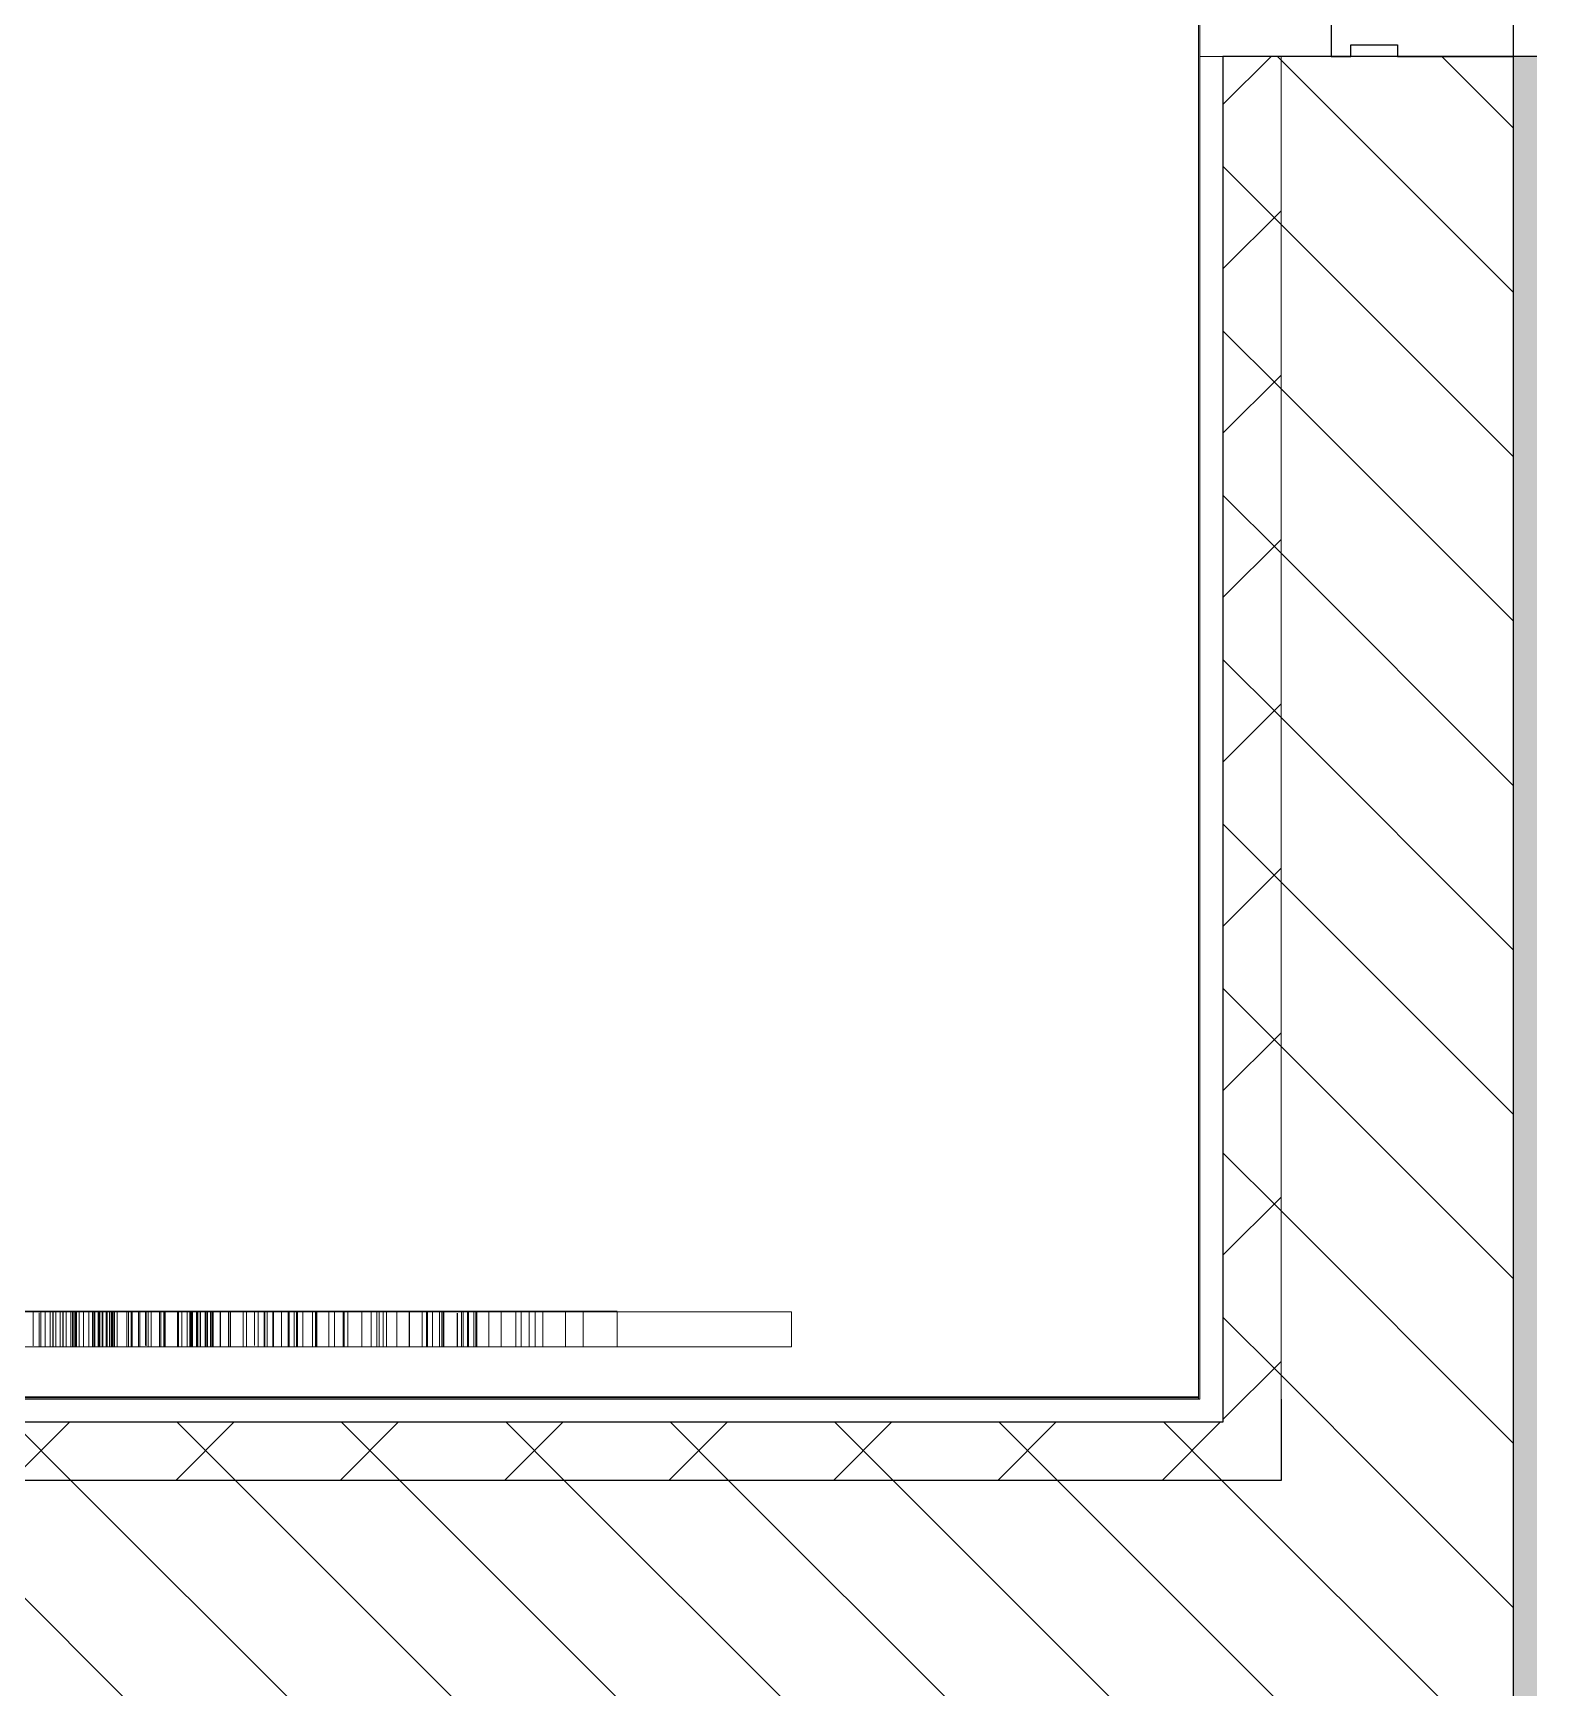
# Model space of a CAD drawing. Header units: millimetres. Extents: x 855 to 84199, y -1987 to 21700.
# Drawn here: x 26480 to 27774, y 16271 to 17695 of the extents above; entities that cross this region are included whole.
import ezdxf

# ---------------------------------------------------------------- set-up
doc = ezdxf.new("R2010")
doc.units = ezdxf.units.MM
for name, color, linetype, lineweight in [('A-GLAZ-CWMG', 7, 'Continuous', 9), ('A-GLAZ-CWMG-1', 7, 'Continuous', 25), ('A-WALL', 7, 'Continuous', 9), ('I-WALL', 7, 'Continuous', 9)]:
    doc.layers.add(name, color=color, linetype=linetype, lineweight=lineweight)
for name, color, linetype, lineweight, true_color in [('A-WALL-2', 7, 'Continuous', 25, 0x3c3c3c), ('A-WALL-FNSH-1', 7, 'Continuous', 13, 0x3c3c3c), ('I-FURN-1', 7, 'Continuous', 9, 0xf0f0f0)]:
    doc.layers.add(name, color=color, linetype=linetype, lineweight=lineweight, true_color=true_color)
pattern_1 = [(135, (-90256.06, 0), (-70.71068, -70.71068), [])]
pattern_2 = [(45, (-90256.06, 0), (-70.71068, 70.71068), []), (135, (-90256.06, 0), (-70.71068, -70.71068), [])]

# ---------------------------------------------------------------- blocks, each defined once
blk = doc.blocks.new('Прямоугольный импост - Импост структурный с накладкой - 160мм-24262627-План разверток пом_ 1_60_ Этаж 1')
at = {"layer": 'A-GLAZ-CWMG-1'}
for p, q in [((-50, 0), (-50, 17)), ((-50, 17), (0, 17)), ((0, 17), (0, 0)), ((-40, 0), (-50, 0)), ((-40, -40), (-40, 0)), ((0, 0), (-10, 0)), ((-10, 0), (-10, -40)), ((-50, -140), (-50, -40)), ((-50, -40), (-40, -40)), ((-10, -40), (0, -40)), ((0, -40), (0, -140)), ((0, -140), (-50, -140))]:
    blk.add_line(p, q, dxfattribs=at)
blk = doc.blocks.new('вывеска в доо - вывеска в доо-30524903-План разверток пом_ 1_60_ Этаж 1')
at = {"layer": 'I-FURN-1'}
for p, q in [((-800, 0), (800, 0)), ((-650, 0), (-800, 0)), ((-606.5, 0), (-650, 0)), ((-649.8, 0), (-605.4, 0)), ((-620.7, 0), (-649.8, 0)), ((-649.8, -30), (-649.8, 0)), ((-649.8, 0), (-649.8, -30)), ((-605.4, 0), (-620.7, 0)), ((-620.7, 0), (-620.7, -30)), ((-620.7, 0), (-620.7, -30)), ((-551.3, 0), (-606.5, 0)), ((-605.4, 0), (-550.2, 0)), ((-579.4, 0), (-605.4, 0)), ((-562.7, 0), (-605.4, 0)), ((-605.4, 0), (-586, 0)), ((-605.4, 0), (-605.4, -30)), ((-605.4, 0), (-605.4, -30)), ((-586, 0), (-574.2, 0)), ((-586, 0), (-586, -30)), ((-550.2, 0), (-579.4, 0)), ((-579.4, 0), (-579.4, -30)), ((-579.4, 0), (-579.4, -30)), ((-574.2, 0), (-567.2, 0)), ((-574.2, 0), (-574.2, -30)), ((-567.2, 0), (-562.7, 0)), ((-567.2, 0), (-567.2, -30)), ((-562.7, 0), (-391.7, 0)), ((-539.4, 0), (-562.7, 0)), ((-562.7, -30), (-562.7, 0)), ((-562.7, 0), (-562.7, -30)), ((-562.7, 0), (-562.7, -30)), ((-562.7, 0), (-562.7, -30)), ((-540.4, 0), (-551.3, 0)), ((-550.2, 0), (-550.2, -30)), ((-550.2, 0), (-550.2, -30)), ((-529.2, 0), (-540.4, 0)), ((-438.3, 0), (-539.4, 0)), ((-529.2, 0), (-539.4, 0)), ((-539.4, 0), (-438.3, 0)), ((-539.4, 0), (-539.4, -30)), ((-521.9, 0), (-529.2, 0)), ((-529.2, 0), (-529.2, -30)), ((-499.6, 0), (-529.2, 0)), ((-528.3, 0), (-526.6, 0)), ((-526.6, 0), (-528.3, 0)), ((-528.3, -30), (-528.3, 0)), ((-526.6, 0), (-521.2, 0)), ((-521.2, 0), (-526.6, 0)), ((-526.6, 0), (-526.6, -30)), ((-526.6, 0), (-526.6, -30)), ((-517.5, 0), (-521.9, 0)), ((-521.9, 0), (-521.9, -30)), ((-521.2, 0), (-512.5, 0)), ((-512.5, 0), (-521.2, 0)), ((-521.2, 0), (-521.2, -30)), ((-521.2, 0), (-521.2, -30)), ((-516, 0), (-517.5, 0)), ((-517.5, 0), (-517.5, -30)), ((-438.3, 0), (-516, 0)), ((-516, -30), (-516, 0)), ((-512.5, 0), (-500.8, 0)), ((-512.5, 0), (-512.5, -29)), ((-500.8, 0), (-512.3, 0)), ((-512.3, 0), (-512.3, -29)), ((-500.8, 0), (-486.9, 0)), ((-500.8, 0), (-500.8, -30)), ((-500.2, 0), (-500.2, -30)), ((-472.3, 0), (-499.6, 0)), ((-486.9, 0), (-499.2, 0)), ((-499.2, 0), (-497.2, 0)), ((-497.2, 0), (-499.2, 0)), ((-499.2, -30), (-499.2, 0)), ((-497.2, 0), (-491.1, 0)), ((-491.1, 0), (-497.2, 0)), ((-497.2, 0), (-497.2, -30)), ((-497.2, 0), (-497.2, -30)), ((-491.1, 0), (-482.1, 0)), ((-482.1, 0), (-491.1, 0)), ((-491.1, 0), (-491.1, -30)), ((-491.1, 0), (-491.1, -30)), ((-486.9, 0), (-471.4, 0)), ((-486.9, 0), (-486.9, -30)), ((-471.4, 0), (-486, 0)), ((-486, 0), (-486, -30)), ((-482.1, 0), (-471.4, 0)), ((-471.4, 0), (-482.1, 0)), ((-482.1, 0), (-482.1, -30)), ((-482.1, 0), (-482.1, -30)), ((-443.9, 0), (-472.2, 0)), ((-471.4, 0), (-448.5, 0)), ((-471.4, 0), (-471.4, -30)), ((-471.2, 0), (-460.3, 0)), ((-460.3, 0), (-471.2, 0)), ((-471.2, 0), (-471.2, -30)), ((-471.2, 0), (-471.2, -30)), ((-448.7, 0), (-471.1, 0)), ((-471.1, 0), (-471.1, -30)), ((-460.3, 0), (-451.4, 0)), ((-451.4, 0), (-460.3, 0)), ((-460.3, 0), (-460.3, -30)), ((-460.3, 0), (-460.3, -30)), ((-451.4, 0), (-445.3, 0)), ((-445.3, 0), (-451.4, 0)), ((-451.4, 0), (-451.4, -30)), ((-451.4, 0), (-451.4, -30)), ((-448.7, 0), (-448.7, -30)), ((-448.5, 0), (-438.3, 0)), ((-443.3, 0), (-448.5, 0)), ((-448.5, 0), (-448.5, -30)), ((-445.3, 0), (-443.3, 0)), ((-443.3, 0), (-445.3, 0)), ((-445.3, 0), (-445.3, -30)), ((-445.3, 0), (-445.3, -30)), ((-438.7, 0), (-443.9, 0)), ((-438.3, 0), (-443.3, 0)), ((-443.3, 0), (-443.3, -30)), ((-414.6, 0), (-438.7, 0)), ((-438.3, 0), (-430.2, 0)), ((-430.4, 0), (-438.3, 0)), ((-415, 0), (-438.3, 0)), ((-438.3, 0), (-438.3, -30)), ((-438.3, 0), (-438.3, -30)), ((-430.4, 0), (-430.4, -29.4)), ((-430.2, 0), (-418.2, 0)), ((-418.2, 0), (-430.2, 0)), ((-430.2, 0), (-430.2, -29.4)), ((-418.2, 0), (-414.2, 0)), ((-414.2, 0), (-418.2, 0)), ((-418.2, 0), (-418.2, -30)), ((-418.2, 0), (-418.2, -30)), ((-372.2, 0), (-415, 0)), ((-415, 0), (-415, -30)), ((-415, 0), (-415, -30)), ((-407.5, 0), (-414.6, 0)), ((-414.2, 0), (-414.2, -30)), ((-402.7, 0), (-407.5, 0)), ((-402, 0), (-406.9, 0)), ((-406.9, 0), (-402, 0)), ((-406.9, 0), (-406.9, -30)), ((-392.4, 0), (-402.7, 0)), ((-391.7, 0), (-402, 0)), ((-402, 0), (-391.7, 0)), ((-387.8, 0), (-402, 0)), ((-402, 0), (-390.3, 0)), ((-402, 0), (-402, -30)), ((-402, 0), (-402, -30)), ((-391.7, 0), (-372.2, 0)), ((-391.7, 0), (-391.7, -30)), ((-391.7, 0), (-391.7, -30)), ((-391.4, 0), (-391.4, -30)), ((-372.9, 0), (-391.1, 0)), ((-374.7, 0), (-390.3, 0)), ((-390.3, 0), (-379.4, 0)), ((-390.3, 0), (-374.2, 0)), ((-390.3, 0), (-390.3, -30)), ((-381, 0), (-387.8, 0)), ((-387.8, 0), (-387.8, -30)), ((-375, 0), (-381, 0)), ((-379.4, 0), (-372.2, 0)), ((-379.4, 0), (-379.4, -30)), ((-375, 0), (-375, -30)), ((-374.7, 0), (-374.7, -30)), ((-372.2, 0), (-374.2, 0)), ((-372.2, 0), (-374.2, 0)), ((-374.2, 0), (-372.2, 0)), ((-374.2, 0), (-374.2, -30)), ((-368.4, 0), (-372.9, 0)), ((-367.7, 0), (-372.2, 0)), ((-372.2, 0), (-367.7, 0)), ((-367.7, 0), (-372.2, 0)), ((-372.2, 0), (-367.7, 0)), ((-372.2, 0), (-372.2, -30)), ((-372.2, 0), (-372.2, -30)), ((-367.7, 0), (-361.6, 0)), ((-367.7, 0), (-367.7, -30)), ((-349.2, 0), (-367.5, 0)), ((-361.6, 0), (-366.9, 0)), ((-366.9, 0), (-366.9, -30)), ((-361.6, 0), (-354.4, 0)), ((-354.4, 0), (-361.3, 0)), ((-361.3, 0), (-361.3, -30)), ((-354.4, 0), (-348.9, 0)), ((-354.4, 0), (-354.4, -30)), ((-348.9, 0), (-353.8, 0)), ((-353.8, 0), (-353.8, -30)), ((-346.3, 0), (-349.2, 0)), ((-346.2, 0), (-348.9, 0)), ((-348.9, 0), (-346.2, 0)), ((-348.9, 0), (-346.2, 0)), ((-346.9, 0), (-348.9, 0)), ((-348.9, -30), (-348.9, 0)), ((-346.9, 0), (-346.9, -30)), ((-302.8, 0), (-346.3, 0)), ((-346.2, 0), (-317, 0)), ((-317, 0), (-346.2, 0)), ((-346.2, 0), (-346.2, -30)), ((-346.2, 0), (-346.2, -30)), ((-346.2, 0), (-346.2, -30)), ((-346.2, 0), (-346.2, -30)), ((-346.2, 0), (-337.9, 0)), ((-341, 0), (-346.2, 0)), ((-346.2, 0), (-346.2, -30)), ((-341, 0), (-341, -29.9)), ((-331.1, 0), (-340.6, 0)), ((-337.9, 0), (-328.2, 0)), ((-317.3, 0), (-331.1, 0)), ((-331.1, 0), (-331.1, -30)), ((-328.2, 0), (-315.5, 0)), ((-328.2, 0), (-328.2, -30)), ((-302.3, 0), (-317.3, 0)), ((-317.3, 0), (-317.3, -30)), ((-317, 0), (-308.8, 0)), ((-308.8, 0), (-317, 0)), ((-317, 0), (-317, -30)), ((-317, 0), (-317, -30)), ((-317, 0), (-317, -30)), ((-317, 0), (-317, -30)), ((-315.5, 0), (-300.7, 0)), ((-315.5, 0), (-315.5, -30)), ((-308.8, 0), (-302.3, 0)), ((-308.8, 0), (-308.8, -30)), ((-302.3, 0), (-308.4, 0)), ((-308.4, 0), (-308.4, -30)), ((-300.7, 0), (-302.3, 0)), ((-302.3, 0), (-297.3, 0)), ((-297.4, 0), (-302.3, 0)), ((-302.3, -30), (-302.3, 0)), ((-301.8, 0), (-301.8, -30)), ((-297.9, 0), (-301.3, 0)), ((-300.7, 0), (-295.6, 0)), ((-297.3, 0), (-300.7, 0)), ((-300.7, 0), (-284.5, 0)), ((-300.7, 0), (-300.7, -30)), ((-280.1, 0), (-300.1, 0)), ((-300.1, 0), (-300.1, -30)), ((-291.4, 0), (-297.4, 0)), ((-297.4, 0), (-297.4, -30)), ((-297.3, 0), (-291.1, 0)), ((-297.3, 0), (-297.3, -30)), ((-296.2, 0), (-296.2, -30)), ((-285, 0), (-296.1, 0)), ((-295.6, 0), (-289.2, 0)), ((-289.2, 0), (-295.6, 0)), ((-295.6, 0), (-284.5, 0)), ((-289.2, 0), (-295.6, 0)), ((-295.6, 0), (-295.6, -30)), ((-283, 0), (-291.4, 0)), ((-291.4, 0), (-291.4, -30)), ((-291.1, 0), (-282.4, 0)), ((-291.1, 0), (-291.1, -30)), ((-289.2, 0), (-272.5, 0)), ((-289.2, 0), (-289.2, -30)), ((-284.5, 0), (-288.5, 0)), ((-288.5, 0), (-288.5, -30)), ((-282.4, 0), (-288.1, 0)), ((-288.1, 0), (-288.1, -30)), ((-284.5, 0), (-260.3, 0)), ((-284.5, 0), (-284.5, -30)), ((-272.9, 0), (-284.3, 0)), ((-283.8, 0), (-272.5, 0)), ((-272.5, 0), (-283.8, 0)), ((-283.8, -30), (-283.8, 0)), ((-260.6, 0), (-283, 0)), ((-283, 0), (-283, -30)), ((-282.4, 0), (-260.3, 0)), ((-282.4, 0), (-282.4, -30)), ((-275.4, 0), (-282.1, 0)), ((-260.3, 0), (-280.1, 0)), ((-280.1, 0), (-280.1, -30)), ((-261.1, 0), (-275.4, 0)), ((-275.4, 0), (-275.4, -30)), ((-272.5, 0), (-261.1, 0)), ((-272.5, 0), (-272.5, -30)), ((-261.4, 0), (-272.2, 0)), ((-271.8, 0), (-261.1, 0)), ((-261.1, 0), (-271.8, 0)), ((-271.8, 0), (-271.8, -30)), ((-261.1, 0), (-261.1, -30)), ((-261.1, 0), (-261.1, -30)), ((-260.6, 0), (-260.6, -30)), ((-260.3, 0), (-232.6, 0)), ((-232.6, 0), (-260.3, 0)), ((-260.3, 0), (-260.3, -30)), ((-256.5, 0), (-260.2, 0)), ((-259.9, 0), (-256.3, 0)), ((-256.3, 0), (-259.9, 0)), ((-257.4, 0), (-259.9, 0)), ((-259.9, 0), (-232.6, 0)), ((-259.9, 0), (-259.9, -30)), ((-232.6, 0), (-257.4, 0)), ((-257.4, 0), (-257.4, -30)), ((-249, 0), (-256.5, 0)), ((-256.3, 0), (-256.3, -30)), ((-247.2, 0), (-249, 0)), ((-249, 0), (-244.7, 0)), ((-249, 0), (-249, -29.4)), ((-244.8, 0), (-249, 0)), ((-244.7, 0), (-246.6, 0)), ((-233, 0), (-244.2, 0)), ((-232.6, 0), (-244.1, 0)), ((-244.1, 0), (-238.3, 0)), ((-239.4, 0), (-244.1, 0)), ((-244.1, 0), (-232.7, 0)), ((-239.4, 0), (-239.4, -30)), ((-238.3, 0), (-232.6, 0)), ((-232.7, 0), (-238.3, 0)), ((-238.3, 0), (-238.3, -30)), ((-232.7, 0), (-232.7, -30)), ((-232.6, 0), (-207.4, 0)), ((-232.6, 0), (-232.6, -30)), ((-220.2, 0), (-232.3, 0)), ((-217.4, 0), (-232.1, 0)), ((-232.1, 0), (-229.5, 0)), ((-228.1, 0), (-232.1, 0)), ((-232.1, 0), (-210.5, 0)), ((-232.1, 0), (-204.3, 0)), ((-203.6, 0), (-232.1, 0)), ((-232.1, 0), (-232.1, -30)), ((-232.1, 0), (-232.1, -30)), ((-207.4, 0), (-232, 0)), ((-232, 0), (-232, -30)), ((-229.5, 0), (-216.5, 0)), ((-229.5, 0), (-229.5, -30)), ((-219.8, 0), (-228.1, 0)), ((-228.1, 0), (-228.1, -30)), ((-216.9, 0), (-220.2, 0)), ((-216.5, 0), (-219.8, 0)), ((-214.6, 0), (-219.8, 0)), ((-219.8, 0), (-216.5, 0)), ((-219.8, 0), (-219.8, -30)), ((-217.4, 0), (-217.4, -30)), ((-216.5, 0), (-198.5, 0)), ((-211.3, 0), (-216.5, 0)), ((-216.5, 0), (-216.5, -30)), ((-215.6, 0), (-204.8, 0)), ((-215.6, 0), (-215.6, -30)), ((-205.2, 0), (-215.2, 0)), ((-213.2, 0), (-214.8, 0)), ((-199.8, 0), (-214.6, 0)), ((-214.6, 0), (-214.6, -30)), ((-204.8, 0), (-213.2, 0)), ((-213.2, -30), (-213.2, 0)), ((-200.7, 0), (-211.3, 0)), ((-211.3, 0), (-211.3, -30)), ((-210.5, 0), (-183.4, 0)), ((-210.5, 0), (-210.5, -30)), ((-207.4, 0), (-184.8, 0)), ((-207.4, 0), (-207.4, -30)), ((-184.8, 0), (-206.8, 0)), ((-206.8, 0), (-206.8, -30)), ((-204.8, 0), (-204.8, -30)), ((-185.1, 0), (-204.7, 0)), ((-195.5, 0), (-204.3, 0)), ((-204.3, 0), (-190.9, 0)), ((-204.3, 0), (-181.9, 0)), ((-204.3, 0), (-204.3, -30)), ((-181.4, 0), (-203.6, 0)), ((-203.6, 0), (-203.6, -30)), ((-187, 0), (-200.7, 0)), ((-200.7, 0), (-200.7, -30)), ((-183.4, 0), (-199.8, 0)), ((-199.8, 0), (-199.8, -30)), ((-198.5, 0), (-170.8, 0)), ((-198.5, 0), (-198.5, -30)), ((-184.8, 0), (-195.5, 0)), ((-195.5, 0), (-195.5, -30)), ((-190.9, 0), (-184.8, 0)), ((-190.9, 0), (-190.9, -30)), ((-183.4, 0), (-187, 0)), ((-187, 0), (-187, -30)), ((-184.8, 0), (-164.9, 0)), ((-184.8, 0), (-184.8, -30)), ((-184.5, 0), (-183.4, 0)), ((-184.5, 0), (-184.5, -30)), ((-164.9, 0), (-184.3, 0)), ((-184.3, 0), (-184.3, -30)), ((-162.5, 0), (-183.7, 0)), ((-179.9, 0), (-183.4, 0)), ((-183.4, -30), (-183.4, 0)), ((-183.4, 0), (-183.4, -30)), ((-183.4, 0), (-183.4, -30)), ((-183.4, 0), (-183.4, -30)), ((-181.9, 0), (-173.4, 0)), ((-181.9, 0), (-181.9, -30)), ((-173.1, 0), (-181.4, 0)), ((-181.4, 0), (-181.4, -30)), ((-178.8, 0), (-179.9, 0)), ((-179.9, 0), (-179.9, -30)), ((-176.1, 0), (-178.8, 0)), ((-162.3, 0), (-176.1, 0)), ((-176.1, 0), (-176.1, -30)), ((-173.4, 0), (-167.2, 0)), ((-173.4, 0), (-173.4, -30)), ((-167.1, 0), (-173.1, 0)), ((-173.1, 0), (-173.1, -30)), ((-170.8, 0), (-162.3, 0)), ((-170.8, 0), (-170.8, -30)), ((-167.2, 0), (-162.3, 0)), ((-167.2, 0), (-167.2, -30)), ((-162.3, 0), (-167.1, 0)), ((-167.1, 0), (-167.1, -30)), ((-164.9, 0), (-147.6, 0)), ((-164.9, 0), (-164.9, -30)), ((-162.3, 0), (-164.5, 0)), ((-164.5, 0), (-164.5, -30)), ((-147.6, 0), (-162.5, 0)), ((-162.3, 0), (-158, 0)), ((-147.6, 0), (-162.3, 0)), ((-147.6, 0), (-162.3, 0)), ((-162.3, 0), (-162.3, -30)), ((-158, 0), (-154.3, 0)), ((-158, 0), (-158, -30)), ((-154.3, 0), (-152.7, 0)), ((-154.3, 0), (-154.3, -30)), ((-154.3, 0), (-154.3, -30)), ((-152.7, 0), (-147.6, 0)), ((-152.7, 0), (-152.7, -29.1)), ((-147.6, 0), (-133.6, 0)), ((-800, 0), (-800, -30)), ((-337.9, -0.9), (-337.9, -30)), ((-246.6, -0.2), (-246.6, -30)), ((-244.7, -0.8), (-244.7, -30)), ((-244.1, -0.9), (-244.1, -30)), ((-147.6, -0.7), (-147.6, -30)), ((-800, -30), (-650, -30)), ((800, -30), (-800, -30)), ((-650, -30), (-606.5, -30)), ((-649.8, -30.5), (-620.7, -30.5)), ((-605.4, -30.5), (-649.8, -30.5)), ((-620.7, -30.5), (-605.4, -30.5)), ((-606.5, -30), (-551.3, -30)), ((-605.4, -30.5), (-579.4, -30.5)), ((-550.2, -30.5), (-605.4, -30.5)), ((-586, -30.5), (-605.4, -30.5)), ((-605.4, -30.5), (-562.7, -30.5)), ((-574.2, -30.5), (-586, -30.5)), ((-579.4, -30.5), (-550.2, -30.5)), ((-567.2, -30.5), (-574.2, -30.5)), ((-562.7, -30.5), (-567.2, -30.5)), ((-562.7, -30.5), (-539.4, -30.5)), ((-391.7, -30.5), (-562.7, -30.5)), ((-551.3, -30), (-540.4, -30)), ((-540.4, -30), (-529.2, -30)), ((-539.4, -30.5), (-438.3, -30.5)), ((-438.3, -30.5), (-539.4, -30.5)), ((-539.4, -30.5), (-529.2, -30.5)), ((-529.2, -30), (-499.6, -30)), ((-529.2, -30.5), (-521.9, -30.5)), ((-528.3, -30.5), (-526.6, -30.5)), ((-526.6, -30.5), (-528.3, -30.5)), ((-526.6, -30.5), (-521.2, -30.5)), ((-521.2, -30.5), (-526.6, -30.5)), ((-521.9, -30.5), (-517.5, -30.5)), ((-521.2, -30.5), (-512.5, -30.5)), ((-512.5, -30.5), (-521.2, -30.5)), ((-517.5, -30.5), (-516, -30.5)), ((-516, -30.5), (-438.3, -30.5)), ((-500.8, -30.5), (-512.5, -30.5)), ((-512.3, -30.5), (-500.8, -30.5)), ((-486.9, -30.5), (-500.8, -30.5)), ((-499.6, -30), (-472.3, -30)), ((-499.2, -30.5), (-486.9, -30.5)), ((-499.2, -30.5), (-497.2, -30.5)), ((-497.2, -30.5), (-499.2, -30.5)), ((-497.2, -30.5), (-491.1, -30.5)), ((-491.1, -30.5), (-497.2, -30.5)), ((-491.1, -30.5), (-482.1, -30.5)), ((-482.1, -30.5), (-491.1, -30.5)), ((-471.4, -30.5), (-486.9, -30.5)), ((-486, -30.5), (-471.4, -30.5)), ((-482.1, -30.5), (-471.4, -30.5)), ((-471.4, -30.5), (-482.1, -30.5)), ((-472.2, -30), (-443.9, -30)), ((-448.5, -30.5), (-471.4, -30.5)), ((-471.2, -30.5), (-460.3, -30.5)), ((-460.3, -30.5), (-471.2, -30.5)), ((-471.1, -30.5), (-448.7, -30.5)), ((-460.3, -30.5), (-451.4, -30.5)), ((-451.4, -30.5), (-460.3, -30.5)), ((-451.4, -30.5), (-445.3, -30.5)), ((-445.3, -30.5), (-451.4, -30.5)), ((-448.5, -30.5), (-443.3, -30.5)), ((-438.3, -30.5), (-448.5, -30.5)), ((-445.3, -30.5), (-443.3, -30.5)), ((-443.3, -30.5), (-445.3, -30.5)), ((-443.9, -30), (-438.7, -30)), ((-443.3, -30.5), (-438.3, -30.5)), ((-438.7, -30), (-414.6, -30)), ((-438.3, -30.5), (-430.4, -30.5)), ((-430.2, -30.5), (-438.3, -30.5)), ((-438.3, -30.5), (-415, -30.5)), ((-430.2, -30.5), (-418.2, -30.5)), ((-418.2, -30.5), (-430.2, -30.5)), ((-418.2, -30.5), (-414.2, -30.5)), ((-414.2, -30.5), (-418.2, -30.5)), ((-415, -30.5), (-372.2, -30.5)), ((-414.6, -30), (-407.5, -30)), ((-407.5, -30), (-402.7, -30)), ((-402, -30.5), (-406.9, -30.5)), ((-406.9, -30.5), (-402, -30.5)), ((-402.7, -30), (-392.4, -30)), ((-390.3, -30.5), (-402, -30.5)), ((-402, -30.5), (-387.8, -30.5)), ((-391.7, -30.5), (-402, -30.5)), ((-402, -30.5), (-391.7, -30.5)), ((-372.2, -30.5), (-391.7, -30.5)), ((-391.1, -30), (-372.9, -30)), ((-374.2, -30.5), (-390.3, -30.5)), ((-379.4, -30.5), (-390.3, -30.5)), ((-390.3, -30.5), (-374.7, -30.5)), ((-387.8, -30.5), (-381, -30.5)), ((-381, -30.5), (-375, -30.5)), ((-372.2, -30.5), (-379.4, -30.5)), ((-372.2, -30.5), (-374.2, -30.5)), ((-374.2, -30.5), (-372.2, -30.5)), ((-374.2, -30.5), (-372.2, -30.5)), ((-372.9, -30), (-368.4, -30)), ((-367.7, -30.5), (-372.2, -30.5)), ((-372.2, -30.5), (-367.7, -30.5)), ((-367.7, -30.5), (-372.2, -30.5)), ((-372.2, -30.5), (-367.7, -30.5)), ((-361.6, -30.5), (-367.7, -30.5)), ((-367.5, -30), (-349.2, -30)), ((-366.9, -30.5), (-361.6, -30.5)), ((-354.4, -30.5), (-361.6, -30.5)), ((-361.3, -30.5), (-354.4, -30.5)), ((-348.9, -30.5), (-354.4, -30.5)), ((-353.8, -30.5), (-348.9, -30.5)), ((-349.2, -30), (-346.3, -30)), ((-346.2, -30.5), (-348.9, -30.5)), ((-348.9, -30.5), (-346.2, -30.5)), ((-348.9, -30.5), (-346.9, -30.5)), ((-346.2, -30.5), (-348.9, -30.5)), ((-346.3, -30), (-302.8, -30)), ((-346.2, -30.5), (-317, -30.5)), ((-317, -30.5), (-346.2, -30.5)), ((-346.2, -30.5), (-341, -30.5)), ((-337.9, -30.5), (-346.2, -30.5)), ((-341, -30.5), (-331.1, -30.5)), ((-328.2, -30.5), (-337.9, -30.5)), ((-331.1, -30.5), (-317.3, -30.5)), ((-315.5, -30.5), (-328.2, -30.5)), ((-317.3, -30.5), (-302.3, -30.5)), ((-317, -30.5), (-308.8, -30.5)), ((-308.8, -30.5), (-317, -30.5)), ((-300.7, -30.5), (-315.5, -30.5)), ((-302.3, -30.5), (-308.8, -30.5)), ((-308.4, -30.5), (-302.3, -30.5)), ((-302.3, -30.5), (-300.7, -30.5)), ((-302.3, -30.5), (-297.4, -30.5)), ((-297.3, -30.5), (-302.3, -30.5)), ((-301.3, -30), (-297.9, -30)), ((-300.7, -30.5), (-297.3, -30.5)), ((-295.6, -30.5), (-300.7, -30.5)), ((-284.5, -30.5), (-300.7, -30.5)), ((-300.1, -30.5), (-280.1, -30.5)), ((-297.4, -30.5), (-291.4, -30.5)), ((-291.1, -30.5), (-297.3, -30.5)), ((-296.1, -30), (-285, -30)), ((-295.6, -30.5), (-289.2, -30.5)), ((-284.5, -30.5), (-295.6, -30.5)), ((-295.6, -30.5), (-289.2, -30.5)), ((-289.2, -30.5), (-295.6, -30.5)), ((-291.4, -30.5), (-283, -30.5)), ((-282.4, -30.5), (-291.1, -30.5)), ((-272.5, -30.5), (-289.2, -30.5)), ((-288.5, -30.5), (-284.5, -30.5)), ((-288.1, -30.5), (-282.4, -30.5)), ((-260.3, -30.5), (-284.5, -30.5)), ((-284.3, -30), (-272.9, -30)), ((-283.8, -30.5), (-272.5, -30.5)), ((-272.5, -30.5), (-283.8, -30.5)), ((-283, -30.5), (-260.6, -30.5)), ((-260.3, -30.5), (-282.4, -30.5)), ((-282.1, -30.5), (-275.4, -30.5)), ((-280.1, -30.5), (-260.3, -30.5)), ((-275.4, -30.5), (-261.1, -30.5)), ((-261.1, -30.5), (-272.5, -30.5)), ((-272.2, -30), (-261.4, -30)), ((-271.8, -30.5), (-261.1, -30.5)), ((-261.1, -30.5), (-271.8, -30.5)), ((-232.6, -30.5), (-260.3, -30.5)), ((-260.3, -30.5), (-232.6, -30.5)), ((-260.2, -30), (-256.5, -30)), ((-259.9, -30.5), (-256.3, -30.5)), ((-256.3, -30.5), (-259.9, -30.5)), ((-259.9, -30.5), (-257.4, -30.5)), ((-232.6, -30.5), (-259.9, -30.5)), ((-257.4, -30.5), (-232.6, -30.5)), ((-256.5, -30), (-249, -30)), ((-249, -30), (-244.8, -30)), ((-244.7, -30.5), (-249, -30.5)), ((-249, -30.5), (-246.6, -30.5)), ((-246.6, -30.5), (-244.7, -30.5)), ((-244.2, -30), (-233, -30)), ((-232.7, -30.5), (-244.1, -30.5)), ((-244.1, -30.5), (-239.4, -30.5)), ((-238.3, -30.5), (-244.1, -30.5)), ((-244.1, -30.5), (-232.6, -30.5)), ((-238.3, -30.5), (-232.7, -30.5)), ((-232.6, -30.5), (-238.3, -30.5)), ((-207.4, -30.5), (-232.6, -30.5)), ((-232.3, -30), (-220.2, -30)), ((-210.5, -30.5), (-232.1, -30.5)), ((-232.1, -30.5), (-228.1, -30.5)), ((-229.5, -30.5), (-232.1, -30.5)), ((-232.1, -30.5), (-217.4, -30.5)), ((-232.1, -30.5), (-203.6, -30.5)), ((-204.3, -30.5), (-232.1, -30.5)), ((-232, -30.5), (-207.4, -30.5)), ((-216.5, -30.5), (-229.5, -30.5)), ((-228.1, -30.5), (-219.8, -30.5)), ((-220.2, -30), (-216.9, -30)), ((-216.5, -30.5), (-219.8, -30.5)), ((-219.8, -30.5), (-214.6, -30.5)), ((-219.8, -30.5), (-216.5, -30.5)), ((-216.5, -30.5), (-211.3, -30.5)), ((-198.5, -30.5), (-216.5, -30.5)), ((-204.8, -30.5), (-215.6, -30.5)), ((-215.2, -30), (-205.2, -30)), ((-214.8, -30.5), (-213.2, -30.5)), ((-214.6, -30.5), (-199.8, -30.5)), ((-213.2, -30.5), (-204.8, -30.5)), ((-211.3, -30.5), (-200.7, -30.5)), ((-183.4, -30.5), (-210.5, -30.5)), ((-184.8, -30.5), (-207.4, -30.5)), ((-206.8, -30.5), (-184.8, -30.5)), ((-204.7, -30), (-185.1, -30)), ((-190.9, -30.5), (-204.3, -30.5)), ((-204.3, -30.5), (-195.5, -30.5)), ((-181.9, -30.5), (-204.3, -30.5)), ((-203.6, -30.5), (-181.4, -30.5)), ((-200.7, -30.5), (-187, -30.5)), ((-199.8, -30.5), (-183.4, -30.5)), ((-170.8, -30.5), (-198.5, -30.5)), ((-195.5, -30.5), (-184.8, -30.5)), ((-184.8, -30.5), (-190.9, -30.5)), ((-187, -30.5), (-183.4, -30.5)), ((-164.9, -30.5), (-184.8, -30.5)), ((-183.4, -30.5), (-184.5, -30.5)), ((-184.3, -30.5), (-164.9, -30.5)), ((-183.7, -30), (-162.5, -30)), ((-183.4, -30.5), (-179.9, -30.5)), ((-173.4, -30.5), (-181.9, -30.5)), ((-181.4, -30.5), (-173.1, -30.5)), ((-179.9, -30.5), (-178.8, -30.5)), ((-178.8, -30.5), (-176.1, -30.5)), ((-176.1, -30.5), (-162.3, -30.5)), ((-167.2, -30.5), (-173.4, -30.5)), ((-173.1, -30.5), (-167.1, -30.5)), ((-162.3, -30.5), (-170.8, -30.5)), ((-162.3, -30.5), (-167.2, -30.5)), ((-167.1, -30.5), (-162.3, -30.5)), ((-147.6, -30.5), (-164.9, -30.5)), ((-164.5, -30.5), (-162.3, -30.5)), ((-162.5, -30), (-147.6, -30)), ((-162.3, -30.5), (-147.6, -30.5)), ((-158, -30.5), (-162.3, -30.5)), ((-162.3, -30.5), (-147.6, -30.5)), ((-154.3, -30.5), (-158, -30.5)), ((-152.7, -30.5), (-154.3, -30.5)), ((-147.6, -30.5), (-152.7, -30.5)), ((-133.6, -30.5), (-147.6, -30.5))]:
    blk.add_line(p, q, dxfattribs=at)

msp = doc.modelspace()

# ---------------------------------------------------------------- hatches: boundary and pattern name
at = {"layer": 'I-WALL'}
h = msp.add_hatch(dxfattribs=at)
h.set_pattern_fill('FP_3', color=256, style=0, pattern_type=2)
h.set_pattern_definition(pattern_1)
h.paths.add_polyline_path([(27553.9, 16450), (27753.9, 16450), (27753.9, 17675), (27553.9, 17675), (27553.9, 16520)])
h.paths.add_polyline_path([(27553.9, 18655), (27753.9, 18655), (27753.9, 19100), (27553.9, 19100), (27553.9, 18669.1)])
h = msp.add_hatch(dxfattribs=at)
h.set_pattern_fill('FP_1', color=256, style=0, pattern_type=2)
h.set_pattern_definition(pattern_2)
h.paths.add_polyline_path([(27553.9, 16500), (27553.9, 17675), (27503.9, 17675), (27503.9, 16500)])
h.paths.add_polyline_path([(27503.9, 18655), (27553.9, 18655), (27553.9, 18900), (27503.9, 18900), (27503.9, 18669.1)])
h = msp.add_hatch(dxfattribs=at)
h.set_pattern_fill('FP_19', color=256, style=0, pattern_type=2)
h.set_pattern_definition([(0, (-90256.056, 0), (121.92, 30.48), [10.058, -81.382, 10.058, -81.382, -487.68]), (0, (-90256.056, 0), (121.92, 30.48), [-182.88, 10.058, -172.822, 10.058, -81.382, -213.36]), (0, (-90256.056, 0), (121.92, 30.48), [-457.2, 10.058, -50.902, 10.058, -142.342]), (120, (-90210.336, 15.24), (-87.356454, 90.345817), [10.058, -81.382, 10.058, -81.382, -487.68]), (120, (-90210.336, 15.24), (-87.356454, 90.345817), [-182.88, 10.058, -172.822, 10.058, -81.382, -213.36]), (120, (-90210.336, 15.24), (-87.356454, 90.345817), [-457.2, 10.058, -50.902, 10.058, -142.342]), (240, (-90195.096, 76.2), (-34.563546, -120.825817), [10.058, -81.382, 10.058, -81.382, -487.68]), (240, (-90195.096, 76.2), (-34.563546, -120.825817), [-182.88, 10.058, -172.822, 10.058, -81.382, -213.36]), (240, (-90195.096, 76.2), (-34.563546, -120.825817), [-457.2, 10.058, -50.902, 10.058, -142.342])])
h.paths.add_polyline_path([(27753.9, 13620), (27773.9, 13620), (27773.9, 14400), (27761.9, 14400), (27761.9, 14370), (27753.9, 14370)])
h.paths.add_polyline_path([(27761.9, 15350), (27773.9, 15350.4), (27773.9, 17675), (27753.9, 17675), (27753.9, 15380), (27761.9, 15380)])
h.paths.add_polyline_path([(27753.9, 18655), (27773.9, 18655), (27773.9, 18880), (27753.9, 18880), (27753.9, 18669.1)])
h = msp.add_hatch(dxfattribs=at)
h.set_pattern_fill('FP_1', color=256, style=0, pattern_type=2)
h.set_pattern_definition(pattern_2)
h.paths.add_polyline_path([(27553.9, 16450), (27553.9, 16500), (25344.4, 16500), (25344.4, 16450), (26684.1, 16450)])
h = msp.add_hatch(dxfattribs=at)
h.set_pattern_fill('FP_3', color=256, style=0, pattern_type=2)
h.set_pattern_definition(pattern_1)
h.paths.add_polyline_path([(27753.9, 16250), (27753.9, 16450), (25344.4, 16450), (25344.4, 16250), (27553.9, 16250)])

# ---------------------------------------------------------------- linework, layer by layer
at = {"layer": 'A-WALL'}
for p, q in [((27483.9, 17675), (27483.9, 16520)), ((27553.9, 17675), (27553.9, 16520)), ((26383.4, 16520), (27483.9, 16520)), ((27482.9, 16520), (27482.9, 16521))]:
    msp.add_line(p, q, dxfattribs=at)
at = {"layer": 'A-WALL-2'}
for p, q in [((27773.9, 17675), (27503.9, 17675)), ((27503.9, 17675), (27503.9, 16500)), ((27753.9, 15380), (27753.9, 17675)), ((27553.9, 16520), (27553.9, 16450)), ((27503.9, 16500), (25344.4, 16500)), ((27553.9, 16450), (25344.4, 16450))]:
    msp.add_line(p, q, dxfattribs=at)
at = {"layer": 'A-WALL-FNSH-1'}
for p, q in [((27482.9, 18779), (27482.9, 16521)), ((27483.9, 17675), (27483.9, 18655)), ((27503.9, 17675), (27483.9, 17675)), ((27482.9, 16521), (25344.4, 16521))]:
    msp.add_line(p, q, dxfattribs=at)
at = {"layer": 'I-WALL'}
msp.add_line((26383.4, 16522), (27482.9, 16522), dxfattribs=at)

# ---------------------------------------------------------------- block references
at = {"layer": 'A-GLAZ-CWMG', "extrusion": (0, 0, -1), "rotation": 270.0000000000005}
msp.add_blockref('Прямоугольный импост - Импост структурный с накладкой - 160мм-24262627-План разверток пом_ 1_60_ Этаж 1', (-27613.9, 17675), dxfattribs=at)
at = {"layer": 'I-FURN-1', "rotation": 180}
msp.add_blockref('вывеска в доо - вывеска в доо-30524903-План разверток пом_ 1_60_ Этаж 1', (26332.9, 16565), dxfattribs=at)

doc.saveas('drawing.dxf')
